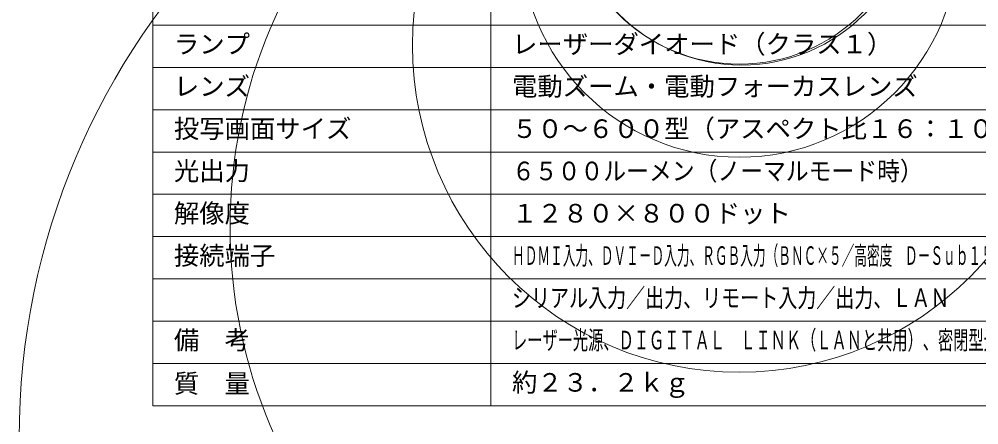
# Model space of a CAD drawing. Units: millimetres, scale not verified. Extents: x -78 to 92, y -146 to 196.
# Drawn here: x -78.3 to 35.2, y -58.8 to -10.8 of the extents above; entities that cross this region are included whole.
import ezdxf
from ezdxf.enums import TextEntityAlignment as Align

# ---------------------------------------------------------------- set-up
doc = ezdxf.new("R2010")
doc.units = ezdxf.units.MM
doc.header["$LTSCALE"] = 0.125
doc.layers.add('0-1_MOJI1', color=7, linetype='Continuous')
doc.layers.add('0-2_WAKU', color=1, linetype='Continuous', lineweight=18)
doc.layers.add('0-4_GAIKEI', color=1, linetype='Continuous', lineweight=18)
doc.styles.add('ＭＳ ゴシック', font='')
doc.styles.get('ＭＳ ゴシック').set_extended_font_data('MS Gothic')

msp = doc.modelspace()

# ---------------------------------------------------------------- linework, layer by layer
at = {"layer": '0-2_WAKU', "color": 4}
msp.add_line((-22.4907, -56.4977), (-22.4907, -1.4977), dxfattribs=at)
at = {"layer": '0-2_WAKU'}
for p, q in [((-62.4907, -11.4977), (62.5093, -11.4977)), ((-62.4907, -16.4977), (62.5093, -16.4977)), ((-62.4907, -21.4977), (62.5093, -21.4977)), ((-62.4907, -26.4977), (62.5093, -26.4977)), ((-62.4907, -31.4977), (62.5093, -31.4977)), ((-62.4907, -36.4977), (62.5093, -36.4977)), ((-62.4907, -41.4977), (62.5093, -41.4977)), ((-62.4907, -46.4977), (62.5093, -46.4977)), ((62.5093, -51.4977), (-62.4907, -51.4977))]:
    msp.add_line(p, q, dxfattribs=at)
at = {"layer": '0-2_WAKU', "color": 4}
msp.add_lwpolyline([(-62.4907, -1.4977), (-62.4907, -56.4977), (62.5093, -56.4977), (62.5093, -1.4977)], dxfattribs=at)
at = {"layer": '0-4_GAIKEI'}
for centre, radius in [((6.9873, -60.3459), 85.2785), ((6.893, -35.3774), 60.2342), ((6.896, -13.8747), 38.6555), ((6.9301, -1.2042), 25.9088), ((6.9327, 4.2634), 20.3652), ((7.1657, 4.3196), 20.5363)]:
    msp.add_circle(centre, radius, dxfattribs=at)

# ---------------------------------------------------------------- texts
at = {"layer": '0-1_MOJI1', "style": 'ＭＳ ゴシック'}
for s, p in [('ランプ', (-59.9907, -15.4977)), ('レーザーダイオード（クラス１）', (-19.9907, -15.4977)), ('レンズ', (-59.9907, -20.4977)), ('電動ズーム・電動フォーカスレンズ', (-19.9907, -20.4977)), ('投写画面サイズ', (-59.9907, -25.4977)), ('５０～６００型（アスペクト比１６：１０時）', (-19.9907, -25.4977)), ('光出力', (-59.9907, -30.4977)), ('解像度', (-59.9907, -35.4977)), ('１２８０×８００ドット', (-19.9907, -35.4977)), ('接続端子', (-59.9907, -40.4977)), ('備\u3000考\u3000', (-59.9907, -50.4977)), ('質\u3000量', (-59.9907, -55.6297)), ('約２３．２ｋｇ', (-19.9907, -55.4977))]:
    msp.add_text(s, height=2.199, dxfattribs=at).set_placement(p, align=Align.BOTTOM_LEFT)
for s, width, p in [('６５００ルーメン（ノーマルモード時）', 0.9, (-19.9907, -30.4977)), ('ＨＤＭＩ入力、ＤＶＩ－Ｄ入力、ＲＧＢ入力（ＢＮＣ×５／高密度\u3000Ｄ－Ｓｕｂ１５Ｐ・メス型）、', 0.5, (-19.9907, -40.4977)), ('シリアル入力／出力、リモート入力／出力、ＬＡＮ', 0.75, (-19.9907, -45.4977)), ('レーザー光源、ＤＩＧＩＴＡＬ\u3000ＬＩＮＫ（ＬＡＮと共用）、密閉型光学ブロック', 0.6, (-19.9907, -50.4977))]:
    msp.add_text(s, height=2.199, dxfattribs=dict(at, width=width)).set_placement(p, align=Align.BOTTOM_LEFT)

doc.saveas('drawing.dxf')
